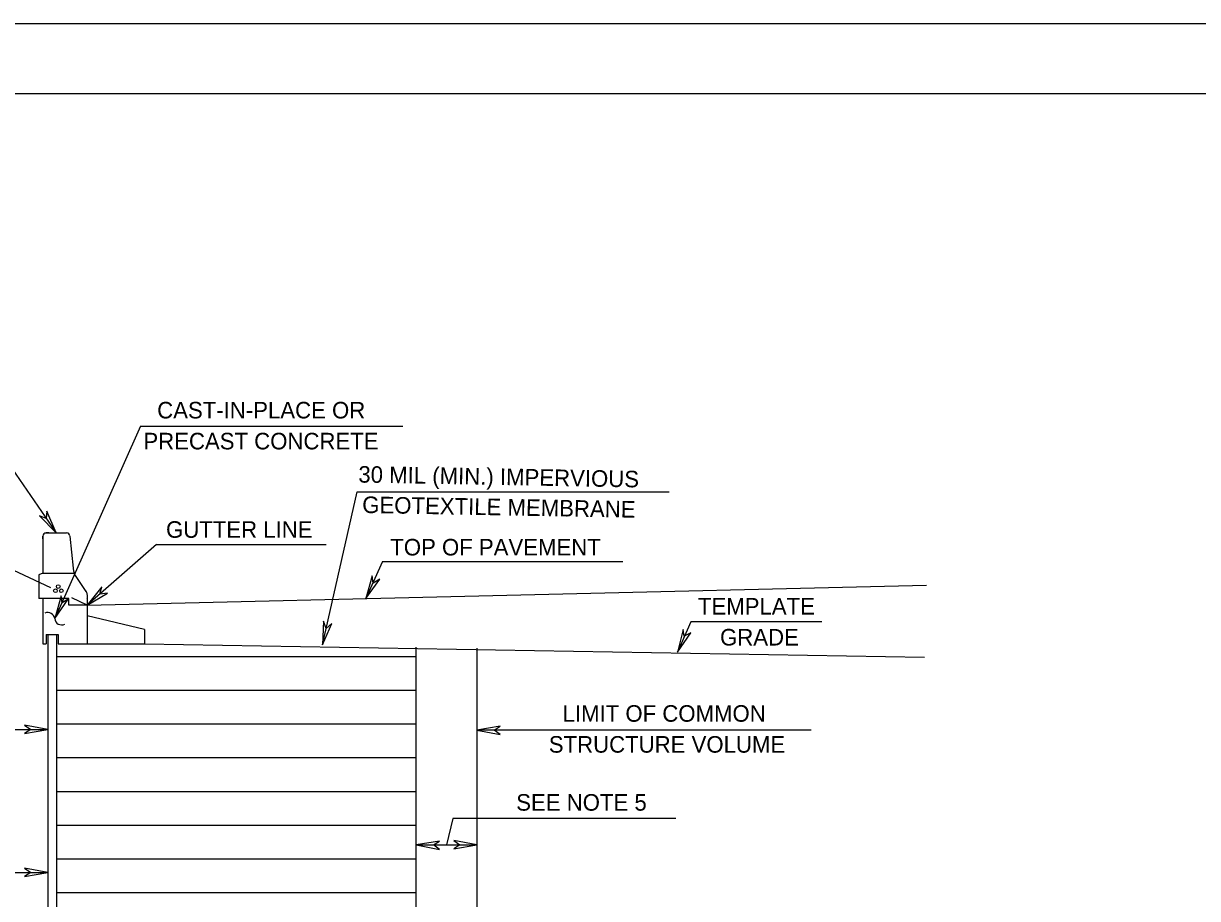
# Model space of a CAD drawing. Extents: x 499999.87 to 500002.82, y 499999.96 to 500001.79.
# Drawn here: x 500000.835 to 500001.532, y 500001.272 to 500001.792 of the extents above; entities that cross this region are included whole.
import ezdxf

# ---------------------------------------------------------------- set-up
doc = ezdxf.new("R2010")
doc.units = 0
for name, color, linetype in [('1', 7, 'Continuous'), ('10', 7, 'Continuous'), ('15', 7, 'Continuous'), ('2', 7, 'Continuous'), ('3', 7, 'Continuous'), ('35', 7, 'Continuous'), ('4', 7, 'Continuous'), ('57', 7, 'Continuous'), ('6', 7, 'Continuous'), ('8', 7, 'Continuous')]:
    doc.layers.add(name, color=color, linetype=linetype)

msp = doc.modelspace()

# ---------------------------------------------------------------- linework, layer by layer
at = {"layer": '1'}
for p, q in [((499999.86647, 500001.79167), (500002.8248, 500001.79167)), ((500000.03314, 500001.75), (500002.78314, 500001.75)), ((500000.77756, 500001.60039), (500000.85433, 500001.48917)), ((500000.85111, 500001.45641), (500000.55873, 500001.59482)), ((500000.90453, 500001.55249), (500000.85367, 500001.43832)), ((500000.91404, 500001.48228), (500000.8727, 500001.44619)), ((500001.04823, 500001.47211), (500001.03839, 500001.45013)), ((500000.8727, 500001.44619), (500000.86369, 500001.45046)), ((500001.2313, 500001.43635), (500001.22343, 500001.41831)), ((500001.30906, 500001.43635), (500001.2313, 500001.43635)), ((500000.90682, 500001.42323), (500001.37008, 500001.41535)), ((500000.66765, 500001.37238), (500000.84941, 500001.37238)), ((500001.30282, 500001.37205), (500001.10433, 500001.37205)), ((500001.0899, 500001.31955), (500001.08629, 500001.30381)), ((500001.22244, 500001.31955), (500001.0899, 500001.31955)), ((500001.06824, 500001.30381), (500001.10433, 500001.30381)), ((500000.74967, 500001.2874), (500000.84941, 500001.2874))]:
    msp.add_line(p, q, dxfattribs=at)
for points in [[(500000.85433, 500001.48917), (500000.84875, 500001.50197), (500000.84843, 500001.4977), (500000.84449, 500001.49934)], [(500001.03839, 500001.45013), (500001.04659, 500001.46161), (500001.04265, 500001.45932), (500001.04199, 500001.46358)], [(500000.8727, 500001.44619), (500000.88484, 500001.45341), (500000.88025, 500001.45276), (500000.88156, 500001.45702)], [(500000.85367, 500001.43832), (500000.86155, 500001.4498), (500000.85794, 500001.44751), (500000.85728, 500001.45177)], [(500001.01247, 500001.42257), (500001.01804, 500001.43537), (500001.01476, 500001.43241), (500001.01312, 500001.43668)], [(500001.22343, 500001.41831), (500001.2313, 500001.42979), (500001.22736, 500001.42782), (500001.22671, 500001.43176)], [(500000.84941, 500001.37238), (500000.83563, 500001.375), (500000.83924, 500001.37238), (500000.83563, 500001.37008)], [(500001.10433, 500001.37205), (500001.11811, 500001.36942), (500001.1145, 500001.37205), (500001.11811, 500001.37434)], [(500001.06824, 500001.30381), (500001.08202, 500001.30118), (500001.07841, 500001.30381), (500001.08202, 500001.3061)], [(500001.10433, 500001.30381), (500001.09055, 500001.30643), (500001.09416, 500001.30381), (500001.09055, 500001.30151)], [(500000.84941, 500001.2874), (500000.83563, 500001.29003), (500000.83924, 500001.2874), (500000.83563, 500001.2851)]]:
    msp.add_lwpolyline(points, close=True, dxfattribs=at)
at = {"layer": '10'}
msp.add_line((500000.84646, 500001.48556), (500000.84646, 500001.4872), dxfattribs=at)
at = {"layer": '15'}
for p, q in [((500000.84646, 500001.4872), (500000.84646, 500001.46522)), ((500000.8481, 500001.48917), (500000.86056, 500001.48917)), ((500000.85007, 500001.48917), (500000.84843, 500001.48917)), ((500000.86253, 500001.4872), (500000.8645, 500001.46818)), ((500000.84646, 500001.46522), (500000.84416, 500001.46424)), ((500000.84416, 500001.46424), (500000.84416, 500001.45013)), ((500000.84646, 500001.46522), (500000.86516, 500001.46522)), ((500000.86647, 500001.4626), (500000.87205, 500001.4544)), ((500000.8727, 500001.44619), (500001.37139, 500001.45801)), ((500000.86188, 500001.45013), (500000.84416, 500001.45013)), ((500000.84646, 500001.45013), (500000.84646, 500001.42323)), ((500000.86188, 500001.44619), (500000.86188, 500001.45013)), ((500000.8727, 500001.45243), (500000.8727, 500001.45013)), ((500000.8727, 500001.45013), (500000.8727, 500001.42323)), ((500000.8727, 500001.44619), (500000.86188, 500001.44619)), ((500000.90682, 500001.43176), (500000.8727, 500001.43996)), ((500000.84843, 500001.42881), (500000.84843, 500001.42323)), ((500000.84843, 500001.42881), (500000.84941, 500001.42881)), ((500000.85466, 500001.42881), (500000.85564, 500001.42881)), ((500000.85564, 500001.42881), (500000.85564, 500001.42323)), ((500000.90682, 500001.43176), (500000.90682, 500001.42323)), ((500000.84646, 500001.42323), (500000.84843, 500001.42323)), ((500000.85564, 500001.42323), (500000.8727, 500001.42323)), ((500000.8727, 500001.42323), (500000.90682, 500001.42323))]:
    msp.add_line(p, q, dxfattribs=at)
for centre in [(500000.85558, 500001.45723), (500000.85391, 500001.45474), (500000.85741, 500001.45474)]:
    msp.add_circle(centre, 0.00107, dxfattribs=at)
for centre, major_axis, start_param, end_param in [((500000.84843, 500001.4872), (-0.00191, 0), 4.712389, 6.283185), ((500000.86052, 500001.4872), (-0.00191, 0), 3.216414, 4.712389), ((500000.87584, 500001.46923), (-0.01145, 0), 0.107008, 0.610373), ((500000.86935, 500001.45257), (-0.00344, 0), 3.141593, 3.752069)]:
    msp.add_ellipse(centre, major_axis=major_axis, ratio=0.998464, start_param=start_param, end_param=end_param, dxfattribs=at)
at = {"layer": '2'}
for centre, radius, start, end in [((500000.84938, 500001.43762), 0.00421, 7.93818, 114.30736), ((500000.85764, 500001.43858), 0.00411, 185.35255, 295.61837)]:
    msp.add_arc(centre, radius, start, end, dxfattribs=at)
at = {"layer": '3'}
for p, q in [((500000.84941, 500001.42881), (500000.84941, 500001.16732)), ((500000.84941, 500001.42881), (500000.85466, 500001.42881)), ((500000.85466, 500001.42881), (500000.85466, 500001.16732)), ((500000.85466, 500001.41568), (500001.06824, 500001.41568)), ((500000.85466, 500001.39567), (500001.06824, 500001.39567)), ((500000.85466, 500001.37566), (500001.06824, 500001.37566)), ((500000.85466, 500001.35564), (500001.06824, 500001.35564)), ((500000.85466, 500001.33563), (500001.06824, 500001.33563)), ((500000.85466, 500001.31562), (500001.06824, 500001.31562)), ((500000.85466, 500001.2956), (500001.06824, 500001.2956)), ((500000.85466, 500001.27559), (500001.06824, 500001.27559))]:
    msp.add_line(p, q, dxfattribs=at)
at = {"layer": '35'}
for p, q in [((500001.06824, 500001.16732), (500001.06824, 500001.42126)), ((500001.10433, 500001.4206), (500001.10433, 500001.16732))]:
    msp.add_line(p, q, dxfattribs=at)
at = {"layer": '4'}
for p, q in [((500000.90453, 500001.55249), (500001.06037, 500001.55249)), ((500000.91404, 500001.48228), (500001.01476, 500001.48228)), ((500001.04823, 500001.47211), (500001.19094, 500001.47211))]:
    msp.add_line(p, q, dxfattribs=at)
at = {"layer": '57'}
for p, q in [((500001.01247, 500001.42257), (500001.03314, 500001.51345)), ((500001.03314, 500001.51345), (500001.2185, 500001.51345))]:
    msp.add_line(p, q, dxfattribs=at)
at = {"layer": '6'}
msp.add_line((500000.84744, 500001.45013), (500000.84744, 500001.45013), dxfattribs=at)
at = {"layer": '8'}
for p, q in [((500000.84613, 500001.48688), (500000.84613, 500001.48688)), ((500000.84646, 500001.4872), (500000.84646, 500001.4872)), ((500000.85925, 500001.48917), (500000.85925, 500001.48917)), ((500000.86155, 500001.4895), (500000.86155, 500001.4895)), ((500000.84646, 500001.45013), (500000.84646, 500001.45013)), ((500000.85728, 500001.45013), (500000.85728, 500001.45013)), ((500000.87238, 500001.45013), (500000.87238, 500001.45013))]:
    msp.add_line(p, q, dxfattribs=at)

# ---------------------------------------------------------------- texts
at = {"layer": '2'}
for s, height, p in [('CAST-IN-PLACE OR', 0.0098425, (500000.91437, 500001.55709)), ('PRECAST CONCRETE', 0.0098425, (500000.90617, 500001.53871)), ('GUTTER LINE', 0.0098425, (500000.91962, 500001.48622)), ('TOP OF PAVEMENT', 0.0098425, (500001.05282, 500001.47572)), ('TEMPLATE', 0.009843, (500001.23556, 500001.44062)), ('GRADE', 0.009843, (500001.24869, 500001.42224)), ('LIMIT OF COMMON', 0.0098425, (500001.15518, 500001.37697)), ('STRUCTURE VOLUME', 0.0098425, (500001.14698, 500001.3586)), ('SEE NOTE 5', 0.009843, (500001.12762, 500001.32415))]:
    msp.add_text(s, height=height, dxfattribs=at).set_placement(p)
for s, p in [('30 MIL (MIN.) IMPERVIOUS', (500001.03379, 500001.51903)), ('GEOTEXTILE MEMBRANE', (500001.03609, 500001.50098))]:
    msp.add_text(s, height=0.0098425, rotation=359, dxfattribs=at).set_placement(p)

doc.saveas('drawing.dxf')
